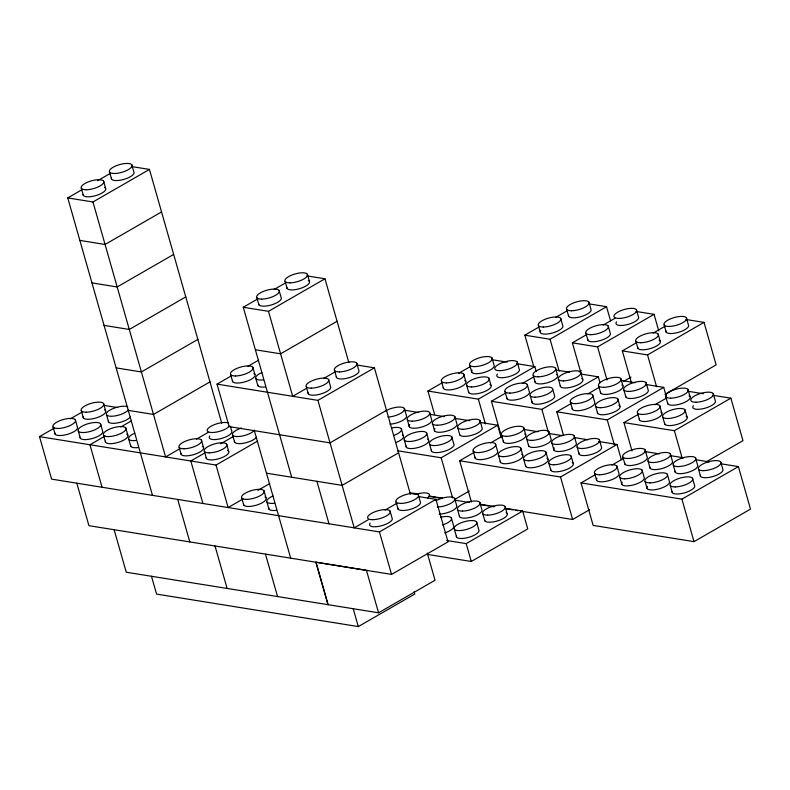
<?xml version="1.0" encoding="UTF-8"?>
<svg xmlns="http://www.w3.org/2000/svg" width="790" height="790" viewBox="0 0 790 790"><rect width="100%" height="100%" fill="white"/><g stroke="black" fill="none" stroke-linecap="round" stroke-linejoin="round"><path stroke-width="1.19" d="M152.48 495.37L67.752 197.915L82.664 189.323M97.585 180.722L110.373 173.356M67.752 197.915L92.963 201.983L149.448 169.425L221.733 423.203M161.555 211.927L105.07 244.475L79.849 240.407M173.652 254.419L117.177 286.968L91.956 282.899M185.759 296.912L129.284 329.46L104.063 325.391M291.688 477.239L243.271 307.271L258.192 298.669M274.169 289.456L285.891 282.702M197.865 339.404L141.38 371.952L116.169 367.893M76.828 483.184L88.924 525.676L391.554 574.409L448.029 541.861L435.922 499.369L379.447 531.917L51.607 479.125L39.5 436.633L54.421 428.032M70.409 418.819L82.13 412.064M243.271 307.271L268.491 311.329L324.966 278.781L348.844 362.58M104.853 436.159L89.942 444.75L102.038 487.242M120.84 426.946L131.495 420.803M209.972 381.896L153.487 414.444L128.266 410.385M386.498 410.316L330.022 442.864L229.139 426.62L217.043 384.128L231.964 375.536M247.942 366.323L258.597 360.181M337.073 321.273L280.588 353.821L255.377 349.763M179.448 448.947L165.594 456.936L92.963 201.983M196.493 439.122L208.224 432.367M306.55 388.334L292.695 396.313L268.491 311.329M323.604 378.509L335.325 371.744M204.669 453.016L190.815 460.995L202.911 503.487M220.647 443.802L233.435 436.435M217.043 384.128L317.916 400.372L374.391 367.824L410.375 494.125M39.5 436.633L216.025 465.053L257.589 441.106M434.648 414.641L427.923 391.04L441.778 383.051M458.822 373.226L470.554 366.471M533.921 367.054L524.846 335.187L538.701 327.198M555.745 317.373L567.467 310.618M243.053 498.954L228.132 507.545L216.025 465.053M257.975 490.353L269.696 483.599M524.846 335.187L550.057 339.246L606.542 306.698L610.581 320.859M582.734 379.319L572.355 342.83L586.21 334.851M603.264 325.026L614.985 318.271M427.923 391.04L478.355 399.157L534.84 366.609L536.183 371.33M398.604 452.808L342.119 485.356L266.467 473.18M501.848 437.858L491.42 401.261L506.341 392.67M522.328 383.456L534.05 376.702M572.355 342.83L597.576 346.899L654.051 314.351L658.761 330.872M579.218 371.912L581.351 370.688M631.408 382.755L622.323 350.879L637.244 342.287M653.231 333.074L664.953 326.319M397.41 450.735L441.166 457.775L497.651 425.227L501.008 437.038M491.42 401.261L541.861 409.388L598.336 376.84L600.025 382.735M471.423 502.065L459.652 460.758L474.573 452.156M490.56 442.943L502.282 436.189M622.323 350.879L647.543 354.937L704.028 322.389L716.125 364.891L664.973 394.368M368.081 519.869L354.226 527.848L317.916 400.372M385.135 510.044L396.857 503.289M563.537 435.399L556.812 411.788L571.733 403.196M587.721 393.983L599.442 387.228M623.527 381.402L630.993 377.107M454.339 499.655L469.26 491.064M556.812 411.788L607.253 419.915L663.728 387.367L666.424 396.807M632.02 450.932L623.942 422.601L637.797 414.622M654.851 404.796L666.572 398.032M459.652 460.758L560.525 477.002L617.01 444.454L621.375 459.79M446.735 540.498L466.189 543.629L522.664 511.081L527.75 528.935L471.265 561.483L427.518 554.432M721.379 463.858L738.393 466.604L750.5 509.096L694.015 541.644L593.142 525.399L581.045 482.907L594.89 474.918M611.944 465.093L623.665 458.338M623.942 422.601L674.384 430.718L730.869 398.17L742.965 440.662L706.734 461.548M114.145 529.735L126.252 572.227L378.548 612.803L435.033 580.255L427.291 553.109M151.473 576.246L156.558 594.09L358.305 626.579L414.79 594.031L414.148 591.799M520.373 511.081L572.632 519.494L589.676 509.669M581.045 482.907L681.918 499.152L738.393 466.604M131.436 166.532L149.448 169.425M588.53 303.795L606.542 306.698M636.039 311.448L654.051 314.351M686.016 319.496L704.028 322.389M306.954 275.878L324.966 278.781M491.607 359.647L507.219 362.166M516.828 363.706L534.84 366.609M556.308 370.066L569.521 372.199M580.324 373.937L598.336 376.84M621.7 380.592L634.913 382.725M645.716 384.463L663.728 387.367M687.636 391.218L703.248 393.726M712.847 395.276L730.869 398.17M356.379 364.921L374.391 367.824M404.065 410.158L418.651 412.508M429.582 414.276L444.168 416.616M455.109 418.384L469.695 420.734M479.421 422.295L497.651 425.227M524.639 429.572L538.01 431.725M548.951 433.493L562.312 435.646M574.468 437.601L587.839 439.754M598.781 441.511L617.01 444.454M644.818 451.534L659.393 453.885M670.335 455.642L683.706 457.795M695.862 459.75L709.223 461.903M104.389 405.438L117.601 407.561M409.635 492.881L416.932 494.056A11.751 4.019 -15.9 0 1 427.923 493.335A11.751 4.019 -15.9 0 1 427.765 497.838M429.089 496.011L442.449 498.164M454.606 500.129L469.191 502.47M480.132 504.237L494.718 506.588M505.649 508.345L522.664 511.081M409.516 493.227L415.589 494.204M428.96 496.357L442.331 498.51M480.261 504.622L488.773 505.985M491.202 506.38L493.632 506.775M505.788 508.73L513.075 509.906M515.505 510.291L517.934 510.686M418.907 496.624L435.922 499.369M713.242 393.578L715.256 400.658A11.751 4.019 -15.9 0 1 703.495 408.598A11.751 4.019 -15.9 0 1 693.344 405.665M686.401 317.797L688.416 324.878A11.751 4.019 -15.9 0 1 678.136 332.442A11.751 4.019 -15.9 0 1 665.96 331.089M720.766 462.002L722.791 469.092A11.751 4.019 -15.9 0 1 712.511 476.647A11.751 4.019 -15.9 0 1 700.325 475.294M688.021 389.519L690.035 396.6M664.163 325.036L666.177 332.116M684.999 409.852L687.014 416.932M695.546 457.943L697.57 465.024A11.751 4.019 -15.9 0 1 687.29 472.588A11.751 4.019 -15.9 0 1 675.104 471.235M698.528 469.24L700.542 476.331M658.159 334.071L660.173 341.152M692.524 478.276L694.548 485.366A11.751 4.019 -15.9 0 1 684.268 492.921A11.751 4.019 -15.9 0 1 672.083 491.568M665.782 396.758L667.797 403.838M674.384 430.718L682.116 457.874M636.424 309.749L638.448 316.839A11.751 4.019 -15.9 0 1 626.687 324.769A11.751 4.019 -15.9 0 1 616.536 321.836M647.543 354.937L656.618 386.814M659.778 405.793L661.793 412.874M662.761 417.09L664.775 424.171M670.335 453.885L672.349 460.965A11.751 4.019 -15.9 0 1 662.069 468.529A11.751 4.019 -15.9 0 1 649.884 467.176M673.307 465.182L675.332 472.262M681.918 499.152L694.015 541.644M635.92 341.31L637.935 348.39M646.101 382.775L648.126 389.855A11.751 4.019 -15.9 0 1 637.846 397.41A11.751 4.019 -15.9 0 1 625.66 396.067M667.313 474.217L669.327 481.298A11.751 4.019 -15.9 0 1 657.566 489.237A11.751 4.019 -15.9 0 1 647.415 486.304M670.285 485.514L672.31 492.604M637.54 413.032L639.554 420.112M645.114 449.826L647.129 456.906A11.751 4.019 -15.9 0 1 636.858 464.461A11.751 4.019 -15.9 0 1 624.673 463.118M648.096 461.123L650.111 468.203M608.191 326.023L610.206 333.113A11.751 4.019 -15.9 0 1 599.926 340.668A11.751 4.019 -15.9 0 1 587.74 339.315M620.891 378.706L622.905 385.797M623.863 390.013L625.887 397.094M642.092 470.159L644.107 477.239A11.751 4.019 -15.9 0 1 632.346 485.179A11.751 4.019 -15.9 0 1 622.204 482.246M645.075 481.456L647.089 488.536M617.869 399.049L619.883 406.129M588.915 302.106L590.93 309.186A11.751 4.019 -15.9 0 1 580.66 316.741A11.751 4.019 -15.9 0 1 568.474 315.398M597.576 346.899L606.987 379.941M622.875 457.064L624.89 464.145M585.943 333.262L587.967 340.352M598.642 385.945L600.667 393.025M607.253 419.915L614.314 444.701M616.871 466.1L618.886 473.18A11.751 4.019 -15.9 0 1 607.125 481.11A11.751 4.019 -15.9 0 1 596.983 478.187M619.854 477.397L621.868 484.477M592.648 394.98L594.663 402.071A11.751 4.019 -15.9 0 1 584.393 409.625A11.751 4.019 -15.9 0 1 572.207 408.272M595.62 406.287L597.645 413.368M566.677 309.344L568.691 316.425M599.383 439.852L601.397 446.933A11.751 4.019 -15.9 0 1 591.118 454.497A11.751 4.019 -15.9 0 1 578.932 453.144M560.673 318.38L562.697 325.46A11.751 4.019 -15.9 0 1 550.936 333.39A11.751 4.019 -15.9 0 1 540.785 330.467M594.633 473.338L596.648 480.419M570.41 402.219L572.424 409.299M550.057 339.246L559.142 371.112M555.498 368.18L557.513 375.26M558.471 379.476L560.495 386.557M574.162 435.794L576.177 442.874A11.751 4.019 -15.9 0 1 564.415 450.813A11.751 4.019 -15.9 0 1 554.274 447.881M577.144 447.091L579.159 454.171M538.434 325.618L540.449 332.699M552.477 388.512L554.491 395.593A11.751 4.019 -15.9 0 1 544.211 403.157A11.751 4.019 -15.9 0 1 532.025 401.804M571.14 456.126L573.155 463.216M533.26 375.418L535.274 382.498M548.941 431.735L550.956 438.815A11.751 4.019 -15.9 0 1 540.686 446.37A11.751 4.019 -15.9 0 1 528.5 445.027M551.924 443.032L553.938 450.112M541.861 409.388L548.922 434.174M560.525 477.002L572.632 519.494M527.256 384.454L529.27 391.534A11.751 4.019 -15.9 0 1 519 399.098A11.751 4.019 -15.9 0 1 506.815 397.745M530.228 395.75L532.253 402.831M545.92 452.068L547.934 459.148M548.902 463.365L550.916 470.445M517.213 362.018L519.227 369.098A11.751 4.019 -15.9 0 1 507.466 377.028A11.751 4.019 -15.9 0 1 497.325 374.104M523.721 427.676L525.745 434.757M526.703 438.973L528.717 446.054M505.017 391.692L507.032 398.772M520.699 448.009L522.723 455.089M523.681 459.306L525.696 466.386M491.992 357.959L494.017 365.039A11.751 4.019 -15.9 0 1 482.256 372.969A11.751 4.019 -15.9 0 1 472.104 370.046M488.971 378.291L490.985 385.372M501.482 434.915L503.497 441.995M495.478 443.95L497.503 451.031A11.751 4.019 -15.9 0 1 487.223 458.585A11.751 4.019 -15.9 0 1 475.037 457.242M498.46 455.247L500.475 462.328M469.754 365.197L471.768 372.278M478.355 399.157L485.416 423.944M505.037 506.489L507.052 513.569M480.024 420.635L482.038 427.716A11.751 4.019 -15.9 0 1 471.758 435.28A11.751 4.019 -15.9 0 1 459.573 433.927M463.75 374.233L465.774 381.313M466.732 385.53L468.747 392.61M473.24 451.189L475.264 458.269M479.816 502.43L481.841 509.511A11.751 4.019 -15.9 0 1 471.561 517.065A11.751 4.019 -15.9 0 1 459.375 515.722M482.799 513.727L484.813 520.808M454.803 416.577L456.818 423.657A11.751 4.019 -15.9 0 1 445.056 431.587A11.751 4.019 -15.9 0 1 434.915 428.664M457.775 427.874L459.8 434.954M441.511 381.471L443.536 388.552M476.568 521.953L478.819 529.843A11.751 4.019 -15.9 0 1 468.539 537.407A11.751 4.019 -15.9 0 1 456.353 536.055M451.781 436.91L453.796 443.99A11.751 4.019 -15.9 0 1 443.526 451.554A11.751 4.019 -15.9 0 1 431.34 450.201M454.606 498.372L456.62 505.452A11.751 4.019 -15.9 0 1 451.89 510.913A11.751 4.019 -15.9 0 1 439.27 514.102M457.578 509.669L459.602 516.749M429.582 412.518L431.597 419.599A11.751 4.019 -15.9 0 1 419.836 427.528A11.751 4.019 -15.9 0 1 409.694 424.605M432.565 423.815L434.579 430.896M466.189 543.629L471.265 561.483M441.166 457.775L452.601 497.907M451.347 517.885L453.598 525.785A11.751 4.019 -15.9 0 1 444.79 532.904M454.329 529.191L456.581 537.082M426.56 432.851L428.575 439.931M429.543 444.148L431.557 451.228M404.362 408.45L406.386 415.54A11.751 4.019 -15.9 0 1 402.061 420.794A11.751 4.019 -15.9 0 1 389.885 424.161M407.344 419.757L409.358 426.837M401.34 428.792L403.364 435.873M404.322 440.089L406.337 447.17M418.295 494.767L420.32 501.857A11.751 4.019 -15.9 0 1 410.04 509.412A11.751 4.019 -15.9 0 1 397.854 508.059M356.764 363.232L358.788 370.312A11.751 4.019 -15.9 0 1 348.509 377.867A11.751 4.019 -15.9 0 1 336.323 376.524M396.057 502.006L398.081 509.086M390.062 511.041L392.077 518.131A11.751 4.019 -15.9 0 1 380.316 526.061A11.751 4.019 -15.9 0 1 370.164 523.128M307.34 274.189L309.354 281.27M334.526 370.471L336.55 377.551M379.447 531.917L391.554 574.409M328.531 379.506L330.546 386.587A11.751 4.019 -15.9 0 1 320.266 394.141A11.751 4.019 -15.9 0 1 308.08 392.798M285.101 281.428L287.116 288.508M378.548 612.803L366.442 570.311L316.01 562.194L328.107 604.686M279.097 290.463L281.122 297.544A11.751 4.019 -15.9 0 1 270.842 305.098A11.751 4.019 -15.9 0 1 258.656 303.755M306.283 386.745L308.307 393.825M316.909 481.298L329.005 523.79M353.219 608.735L358.305 626.579M256.859 297.702L258.873 304.782M315.891 562.223L327.998 604.715M252.869 367.32L254.894 374.411M255.851 378.627L257.866 385.708M254.36 430.688L290.681 558.165M263.969 490.738L265.983 497.819M230.631 374.559L232.645 381.639M266.941 502.035L268.965 509.125M230.334 426.215L231.687 430.935A11.751 4.019 -15.9 0 1 219.926 438.865A11.751 4.019 -15.9 0 1 209.775 435.942M232.645 435.152L234.66 442.232M265.46 554.106L277.567 596.598M226.641 444.187L228.666 451.268M241.73 497.976L243.745 505.057M131.821 164.833L133.836 171.914A11.751 4.019 -15.9 0 1 123.566 179.478A11.751 4.019 -15.9 0 1 111.38 178.125M201.42 440.129L203.445 447.209M204.403 451.426L206.417 458.506M109.583 172.072L111.597 179.152M215.018 545.979L227.125 588.471M103.579 181.108L105.593 188.188M179.182 447.367L181.206 454.447M177.701 499.428L189.797 541.92M81.34 188.346L83.355 195.426M125.768 427.943L127.783 435.023M128.75 439.24L130.765 446.33M103.569 403.552L105.593 410.632M106.551 414.849L108.566 421.929M100.547 423.884L102.572 430.965A11.751 4.019 -15.9 0 1 92.292 438.529A11.751 4.019 -15.9 0 1 80.106 437.176M103.53 435.181L105.544 442.262M81.331 410.79L83.355 417.871M75.336 419.826L77.351 426.906A11.751 4.019 -15.9 0 1 67.071 434.461A11.751 4.019 -15.9 0 1 54.885 433.118M78.309 431.123L80.333 438.203M53.088 427.064L55.112 434.144M659.196 340.372A11.751 4.019 -15.9 0 1 651.375 348.272A11.751 4.019 -15.9 0 1 637.718 347.363M621.928 385.007A11.751 4.019 -15.9 0 1 614.097 392.906A11.751 4.019 -15.9 0 1 600.439 391.998M618.906 405.349A11.751 4.019 -15.9 0 1 611.075 413.239A11.751 4.019 -15.9 0 1 597.418 412.341M572.177 462.426A11.751 4.019 -15.9 0 1 564.356 470.327A11.751 4.019 -15.9 0 1 550.699 469.418M521.746 454.309A11.751 4.019 -15.9 0 1 513.915 462.209A11.751 4.019 -15.9 0 1 500.258 461.301M546.957 458.368A11.751 4.019 -15.9 0 1 539.136 466.268A11.751 4.019 -15.9 0 1 525.478 465.359M524.767 433.977A11.751 4.019 -15.9 0 1 516.937 441.867A11.751 4.019 -15.9 0 1 503.279 440.968M104.616 187.408A11.751 4.019 -15.9 0 1 96.795 195.308A11.751 4.019 -15.9 0 1 83.138 194.399M308.376 280.49A11.751 4.019 -15.9 0 1 300.556 288.38A11.751 4.019 -15.9 0 1 286.898 287.481M253.916 373.621A11.751 4.019 -15.9 0 1 246.085 381.521A11.751 4.019 -15.9 0 1 232.428 380.612M265.43 386.922A11.751 4.019 -15.9 0 1 257.649 384.681M263.416 379.842A11.751 4.019 -15.9 0 1 255.644 378.134A11.751 4.019 -15.9 0 1 261.855 372.564M256.572 437.226A11.751 4.019 -15.9 0 1 243.666 443.229A11.751 4.019 -15.9 0 1 234.442 441.205M227.678 450.488A11.751 4.019 -15.9 0 1 219.857 458.388A11.751 4.019 -15.9 0 1 206.2 457.479M254.548 430.145A11.751 4.019 -15.9 0 1 235.292 436.416A11.751 4.019 -15.9 0 1 241.444 428.032M202.467 446.429A11.751 4.019 -15.9 0 1 194.636 454.329A11.751 4.019 -15.9 0 1 180.979 453.421M229.337 426.087A11.751 4.019 -15.9 0 1 212.322 432.505A11.751 4.019 -15.9 0 1 210.979 426.254A11.751 4.019 -15.9 0 1 228.685 423.075M689.058 395.82A11.751 4.019 -15.9 0 1 681.237 403.72A11.751 4.019 -15.9 0 1 667.58 402.811M660.815 412.094A11.751 4.019 -15.9 0 1 652.994 419.994A11.751 4.019 -15.9 0 1 639.337 419.085M686.036 416.152A11.751 4.019 -15.9 0 1 678.205 424.052A11.751 4.019 -15.9 0 1 664.558 423.144M126.805 434.243A11.751 4.019 -15.9 0 1 118.984 442.143A11.751 4.019 -15.9 0 1 105.327 441.235M138.329 447.545A11.751 4.019 -15.9 0 1 130.547 445.293M136.315 440.465A11.751 4.019 -15.9 0 1 128.543 438.756A11.751 4.019 -15.9 0 1 134.754 433.187M104.616 409.852A11.751 4.019 -15.9 0 1 96.785 417.742A11.751 4.019 -15.9 0 1 83.128 416.844M130.478 416.923A11.751 4.019 -15.9 0 1 117.572 422.926A11.751 4.019 -15.9 0 1 108.349 420.902M128.464 409.842A11.751 4.019 -15.9 0 1 111.449 416.261A11.751 4.019 -15.9 0 1 110.106 410.01A11.751 4.019 -15.9 0 1 127.812 406.83M464.797 380.533A11.751 4.019 -15.9 0 1 456.966 388.423A11.751 4.019 -15.9 0 1 443.309 387.525M490.007 384.592A11.751 4.019 -15.9 0 1 482.186 392.492A11.751 4.019 -15.9 0 1 468.529 391.583M265.006 497.038A11.751 4.019 -15.9 0 1 257.185 504.938A11.751 4.019 -15.9 0 1 243.527 504.03M276.53 510.34A11.751 4.019 -15.9 0 1 268.738 508.098M274.515 503.26A11.751 4.019 -15.9 0 1 266.734 501.551A11.751 4.019 -15.9 0 1 272.955 495.982M385.678 410.859A11.751 4.019 -15.9 0 1 400.777 407.087A11.751 4.019 -15.9 0 1 402.554 412.133A11.751 4.019 -15.9 0 1 387.87 417.081M391.85 427.884A11.751 4.019 -15.9 0 1 401.547 429.276A11.751 4.019 -15.9 0 1 393.499 435.576M402.377 435.093A11.751 4.019 -15.9 0 1 395.514 442.657M427.597 439.151A11.751 4.019 -15.9 0 1 419.776 447.051A11.751 4.019 -15.9 0 1 406.119 446.143M556.535 374.48A11.751 4.019 -15.9 0 1 548.704 382.38A11.751 4.019 -15.9 0 1 535.047 381.471M581.756 378.538A11.751 4.019 -15.9 0 1 573.925 386.438A11.751 4.019 -15.9 0 1 560.268 385.53M440.869 517.193A11.751 4.019 -15.9 0 1 451.554 518.378A11.751 4.019 -15.9 0 1 442.548 525.004M435.912 500.771A11.751 4.019 -15.9 0 1 451.258 497.019A11.751 4.019 -15.9 0 1 452.403 502.341A11.751 4.019 -15.9 0 1 437.255 507.022M506.074 512.789A11.751 4.019 -15.9 0 1 498.253 520.689A11.751 4.019 -15.9 0 1 484.596 519.781M571.575 310.756A11.751 4.019 -15.9 0 0 589.133 303.133A11.751 4.019 -15.9 0 0 572.681 303.281A11.751 4.019 -15.9 0 0 571.575 310.756M669.051 326.448A11.751 4.019 -15.9 0 0 686.619 318.824A11.751 4.019 -15.9 0 0 670.167 318.982A11.751 4.019 -15.9 0 0 669.051 326.448M603.54 387.357A11.751 4.019 -15.9 0 0 621.108 379.733A11.751 4.019 -15.9 0 0 604.656 379.891A11.751 4.019 -15.9 0 0 603.54 387.357M575.298 403.631A11.751 4.019 -15.9 0 0 592.865 396.007A11.751 4.019 -15.9 0 0 576.414 396.165A11.751 4.019 -15.9 0 0 575.298 403.631M600.519 407.699A11.751 4.019 -15.9 0 0 618.086 400.076A11.751 4.019 -15.9 0 0 601.634 400.224A11.751 4.019 -15.9 0 0 600.519 407.699M628.761 391.425A11.751 4.019 -15.9 0 0 646.329 383.802A11.751 4.019 -15.9 0 0 629.867 383.95A11.751 4.019 -15.9 0 0 628.761 391.425M543.332 327.03A11.751 4.019 -15.9 0 0 560.9 319.407A11.751 4.019 -15.9 0 0 544.438 319.555A11.751 4.019 -15.9 0 0 543.332 327.03M640.808 342.722A11.751 4.019 -15.9 0 0 658.376 335.098A11.751 4.019 -15.9 0 0 641.924 335.256A11.751 4.019 -15.9 0 0 640.808 342.722M553.79 464.777A11.751 4.019 -15.9 0 0 571.358 457.153A11.751 4.019 -15.9 0 0 554.906 457.311A11.751 4.019 -15.9 0 0 553.79 464.777M503.358 456.66A11.751 4.019 -15.9 0 0 520.926 449.036A11.751 4.019 -15.9 0 0 504.464 449.184A11.751 4.019 -15.9 0 0 503.358 456.66M531.601 440.385A11.751 4.019 -15.9 0 0 549.159 432.762A11.751 4.019 -15.9 0 0 532.707 432.91A11.751 4.019 -15.9 0 0 531.601 440.385M528.579 460.718A11.751 4.019 -15.9 0 0 546.137 453.095A11.751 4.019 -15.9 0 0 529.685 453.243A11.751 4.019 -15.9 0 0 528.579 460.718M556.812 444.444A11.751 4.019 -15.9 0 0 574.379 436.821A11.751 4.019 -15.9 0 0 557.928 436.969A11.751 4.019 -15.9 0 0 556.812 444.444M582.033 448.503A11.751 4.019 -15.9 0 0 599.6 440.879A11.751 4.019 -15.9 0 0 583.148 441.037A11.751 4.019 -15.9 0 0 582.033 448.503M506.38 436.327A11.751 4.019 -15.9 0 0 523.948 428.703A11.751 4.019 -15.9 0 0 507.486 428.851A11.751 4.019 -15.9 0 0 506.38 436.327M478.138 452.601A11.751 4.019 -15.9 0 0 495.705 444.977A11.751 4.019 -15.9 0 0 479.244 445.125A11.751 4.019 -15.9 0 0 478.138 452.601M114.471 173.484A11.751 4.019 -15.9 0 0 132.039 165.861A11.751 4.019 -15.9 0 0 115.587 166.019A11.751 4.019 -15.9 0 0 114.471 173.484M86.238 189.758A11.751 4.019 -15.9 0 0 103.796 182.135A11.751 4.019 -15.9 0 0 87.344 182.292A11.751 4.019 -15.9 0 0 86.238 189.758M289.999 282.84A11.751 4.019 -15.9 0 0 307.557 275.216A11.751 4.019 -15.9 0 0 291.105 275.364A11.751 4.019 -15.9 0 0 289.999 282.84M261.757 299.114A11.751 4.019 -15.9 0 0 279.324 291.49A11.751 4.019 -15.9 0 0 262.863 291.638A11.751 4.019 -15.9 0 0 261.757 299.114M235.529 375.971A11.751 4.019 -15.9 0 0 253.096 368.347A11.751 4.019 -15.9 0 0 236.635 368.505A11.751 4.019 -15.9 0 0 235.529 375.971M311.181 388.157A11.751 4.019 -15.9 0 0 328.749 380.533A11.751 4.019 -15.9 0 0 312.297 380.681A11.751 4.019 -15.9 0 0 311.181 388.157M339.424 371.883A11.751 4.019 -15.9 0 0 356.991 364.259A11.751 4.019 -15.9 0 0 340.529 364.407A11.751 4.019 -15.9 0 0 339.424 371.883M209.301 452.838A11.751 4.019 -15.9 0 0 226.868 445.214A11.751 4.019 -15.9 0 0 210.407 445.363A11.751 4.019 -15.9 0 0 209.301 452.838M619.083 318.4A11.751 4.019 -15.9 0 0 636.651 310.776A11.751 4.019 -15.9 0 0 620.189 310.934A11.751 4.019 -15.9 0 0 619.083 318.4M590.841 334.674A11.751 4.019 -15.9 0 0 608.409 327.06A11.751 4.019 -15.9 0 0 591.957 327.208A11.751 4.019 -15.9 0 0 590.841 334.674M184.08 448.779A11.751 4.019 -15.9 0 0 201.648 441.156A11.751 4.019 -15.9 0 0 185.186 441.304A11.751 4.019 -15.9 0 0 184.08 448.779M642.428 414.444A11.751 4.019 -15.9 0 0 659.996 406.82A11.751 4.019 -15.9 0 0 643.544 406.969A11.751 4.019 -15.9 0 0 642.428 414.444M670.67 398.17A11.751 4.019 -15.9 0 0 688.238 390.546A11.751 4.019 -15.9 0 0 671.786 390.695A11.751 4.019 -15.9 0 0 670.67 398.17M667.649 418.503A11.751 4.019 -15.9 0 0 685.216 410.879A11.751 4.019 -15.9 0 0 668.765 411.037A11.751 4.019 -15.9 0 0 667.649 418.503M695.891 402.228A11.751 4.019 -15.9 0 0 713.459 394.605A11.751 4.019 -15.9 0 0 696.997 394.763A11.751 4.019 -15.9 0 0 695.891 402.228M108.428 436.594A11.751 4.019 -15.9 0 0 125.985 428.97A11.751 4.019 -15.9 0 0 109.534 429.128A11.751 4.019 -15.9 0 0 108.428 436.594M57.986 428.476A11.751 4.019 -15.9 0 0 75.554 420.853A11.751 4.019 -15.9 0 0 59.102 421.001A11.751 4.019 -15.9 0 0 57.986 428.476M86.228 412.202A11.751 4.019 -15.9 0 0 103.796 404.579A11.751 4.019 -15.9 0 0 87.335 404.727A11.751 4.019 -15.9 0 0 86.228 412.202M83.207 432.535A11.751 4.019 -15.9 0 0 100.774 424.911A11.751 4.019 -15.9 0 0 84.313 425.06A11.751 4.019 -15.9 0 0 83.207 432.535M446.409 382.883A11.751 4.019 -15.9 0 0 463.977 375.26A11.751 4.019 -15.9 0 0 447.515 375.408A11.751 4.019 -15.9 0 0 446.409 382.883M474.652 366.609A11.751 4.019 -15.9 0 0 492.219 358.986A11.751 4.019 -15.9 0 0 475.758 359.134A11.751 4.019 -15.9 0 0 474.652 366.609M471.63 386.942A11.751 4.019 -15.9 0 0 489.198 379.319A11.751 4.019 -15.9 0 0 472.736 379.467A11.751 4.019 -15.9 0 0 471.63 386.942M499.873 370.668A11.751 4.019 -15.9 0 0 517.43 363.045A11.751 4.019 -15.9 0 0 500.978 363.193A11.751 4.019 -15.9 0 0 499.873 370.668M400.955 503.418A11.751 4.019 -15.9 0 0 418.522 495.794A11.751 4.019 -15.9 0 0 402.061 495.952A11.751 4.019 -15.9 0 0 400.955 503.418M372.712 519.692A11.751 4.019 -15.9 0 0 390.28 512.068A11.751 4.019 -15.9 0 0 373.828 512.226A11.751 4.019 -15.9 0 0 372.712 519.692M246.618 499.389A11.751 4.019 -15.9 0 0 264.186 491.765A11.751 4.019 -15.9 0 0 247.734 491.923A11.751 4.019 -15.9 0 0 246.618 499.389M462.673 429.286A11.751 4.019 -15.9 0 0 480.241 421.663A11.751 4.019 -15.9 0 0 463.789 421.811A11.751 4.019 -15.9 0 0 462.673 429.286M412.242 421.169A11.751 4.019 -15.9 0 0 429.8 413.545A11.751 4.019 -15.9 0 0 413.348 413.693A11.751 4.019 -15.9 0 0 412.242 421.169M409.22 441.501A11.751 4.019 -15.9 0 0 426.778 433.878A11.751 4.019 -15.9 0 0 410.326 434.026A11.751 4.019 -15.9 0 0 409.22 441.501M437.453 425.227A11.751 4.019 -15.9 0 0 455.02 417.604A11.751 4.019 -15.9 0 0 438.569 417.752A11.751 4.019 -15.9 0 0 437.453 425.227M434.431 445.56A11.751 4.019 -15.9 0 0 451.999 437.937A11.751 4.019 -15.9 0 0 435.547 438.085A11.751 4.019 -15.9 0 0 434.431 445.56M538.148 376.83A11.751 4.019 -15.9 0 0 555.716 369.207A11.751 4.019 -15.9 0 0 539.264 369.355A11.751 4.019 -15.9 0 0 538.148 376.83M509.906 393.104A11.751 4.019 -15.9 0 0 527.473 385.481A11.751 4.019 -15.9 0 0 511.021 385.629A11.751 4.019 -15.9 0 0 509.906 393.104M535.126 397.163A11.751 4.019 -15.9 0 0 552.694 389.539A11.751 4.019 -15.9 0 0 536.242 389.697A11.751 4.019 -15.9 0 0 535.126 397.163M563.369 380.889A11.751 4.019 -15.9 0 0 580.936 373.265A11.751 4.019 -15.9 0 0 564.475 373.423A11.751 4.019 -15.9 0 0 563.369 380.889M462.476 511.081A11.751 4.019 -15.9 0 0 480.044 503.457A11.751 4.019 -15.9 0 0 463.582 503.605A11.751 4.019 -15.9 0 0 462.476 511.081M487.697 515.139A11.751 4.019 -15.9 0 0 505.264 507.516A11.751 4.019 -15.9 0 0 488.803 507.674A11.751 4.019 -15.9 0 0 487.697 515.139M459.217 530.604A11.751 4.019 -15.9 0 0 476.785 522.98A11.751 4.019 -15.9 0 0 460.333 523.128A11.751 4.019 -15.9 0 0 459.217 530.604M652.984 462.535A11.751 4.019 -15.9 0 0 670.552 454.912A11.751 4.019 -15.9 0 0 654.1 455.06A11.751 4.019 -15.9 0 0 652.984 462.535M675.183 486.926A11.751 4.019 -15.9 0 0 692.751 479.313A11.751 4.019 -15.9 0 0 676.289 479.461A11.751 4.019 -15.9 0 0 675.183 486.926M624.742 478.809A11.751 4.019 -15.9 0 0 642.31 471.186A11.751 4.019 -15.9 0 0 625.858 471.334A11.751 4.019 -15.9 0 0 624.742 478.809M649.963 482.868A11.751 4.019 -15.9 0 0 667.53 475.244A11.751 4.019 -15.9 0 0 651.079 475.402A11.751 4.019 -15.9 0 0 649.963 482.868M678.205 466.594A11.751 4.019 -15.9 0 0 695.773 458.97A11.751 4.019 -15.9 0 0 679.311 459.128A11.751 4.019 -15.9 0 0 678.205 466.594M703.426 470.652A11.751 4.019 -15.9 0 0 720.994 463.039A11.751 4.019 -15.9 0 0 704.532 463.187A11.751 4.019 -15.9 0 0 703.426 470.652M627.764 458.476A11.751 4.019 -15.9 0 0 645.331 450.853A11.751 4.019 -15.9 0 0 628.88 451.001A11.751 4.019 -15.9 0 0 627.764 458.476M599.531 474.75A11.751 4.019 -15.9 0 0 617.089 467.127A11.751 4.019 -15.9 0 0 600.637 467.275A11.751 4.019 -15.9 0 0 599.531 474.75"/></g></svg>
